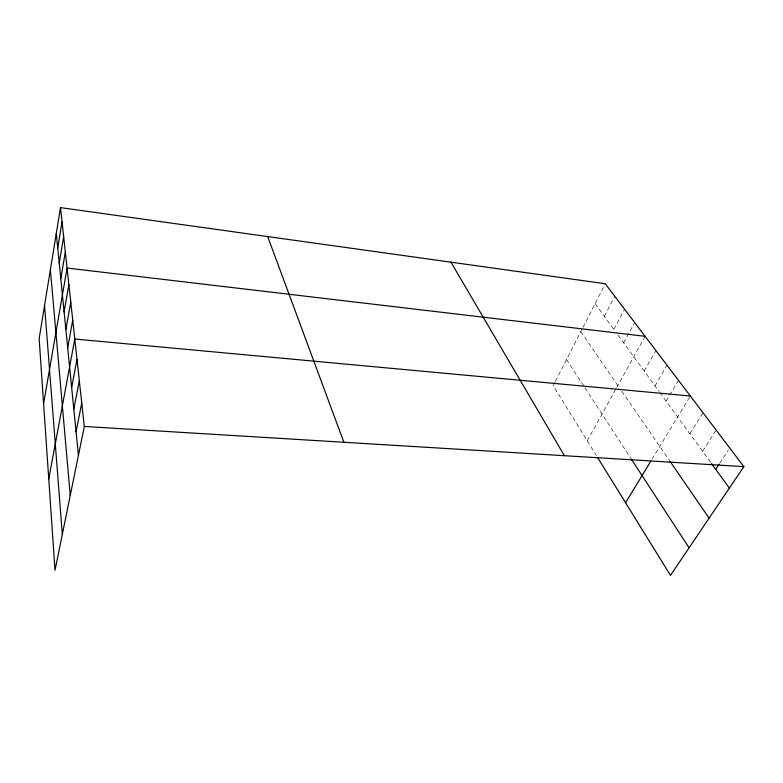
<?xml version="1.0" encoding="UTF-8"?>
<svg xmlns="http://www.w3.org/2000/svg" width="783" height="783" viewBox="0 0 783 783"><rect width="100%" height="100%" fill="white"/><g stroke="black" fill="none" stroke-linecap="round" stroke-linejoin="round"><path stroke-width="0.59" stroke-dasharray="3.92 2.94" d="M554.834 382.447L553.18 385.676L596.382 455.549M555.382 381.36L582.415 328.469M582.963 327.392L605.269 283.74M604.349 316.303L614.772 296.277M613.862 329.369L624.57 309.216M623.669 342.846L634.68 322.547M587.23 440.741L616.123 388.603M616.691 387.575L645.104 336.308M644.213 371.073L655.86 350.51M654.989 385.882L666.979 365.181M666.118 401.17L678.46 380.332M652.004 459.19L690.332 396.012M689.882 433.811L702.997 412.729M702.576 451.253L716.122 430.043M719.734 463.242L728.396 450.039M595.119 303.618L615.262 331.297M618.061 335.144L659.159 391.608M659.863 392.567L710.886 462.675M580.78 331.669L619.157 387.458M621.829 391.324L670.072 461.432M566.53 359.554L583.746 386.009M585.038 387.986L631.578 459.464"/><path stroke-width="1.17" d="M60.497 207.622L39.15 338.628L55.006 570.298L84.31 426.451L60.497 207.622L605.269 283.74L743.85 466.639L670.483 575.378L597.644 457.585M57.727 247.996L62.053 221.863M59.234 263.049L63.658 236.662M60.79 278.689L65.332 252.038M43.603 403.636L67.074 268.04L645.104 336.308M64.098 311.859L68.884 284.689M65.86 329.477L70.773 302.042M67.69 347.828L72.741 320.139M48.752 478.99L74.796 339.029L690.332 396.012M71.654 387.565L77.008 359.377M73.808 409.127L79.328 380.675M76.059 431.697L81.765 403.01M625.578 502.755L650.81 461.148M715.74 469.34L719.068 464.26M84.31 426.451L743.85 466.639M711.581 463.624L729.384 488.083M670.072 461.432L709.095 518.15M631.578 459.464L689.089 547.806M450.939 262.178L564.406 455.706M267.678 236.574L343.894 442.268M56.288 233.491L78.417 455.373M50.376 269.734L70.255 495.453M44.553 305.448L62.307 534.466"/></g></svg>
